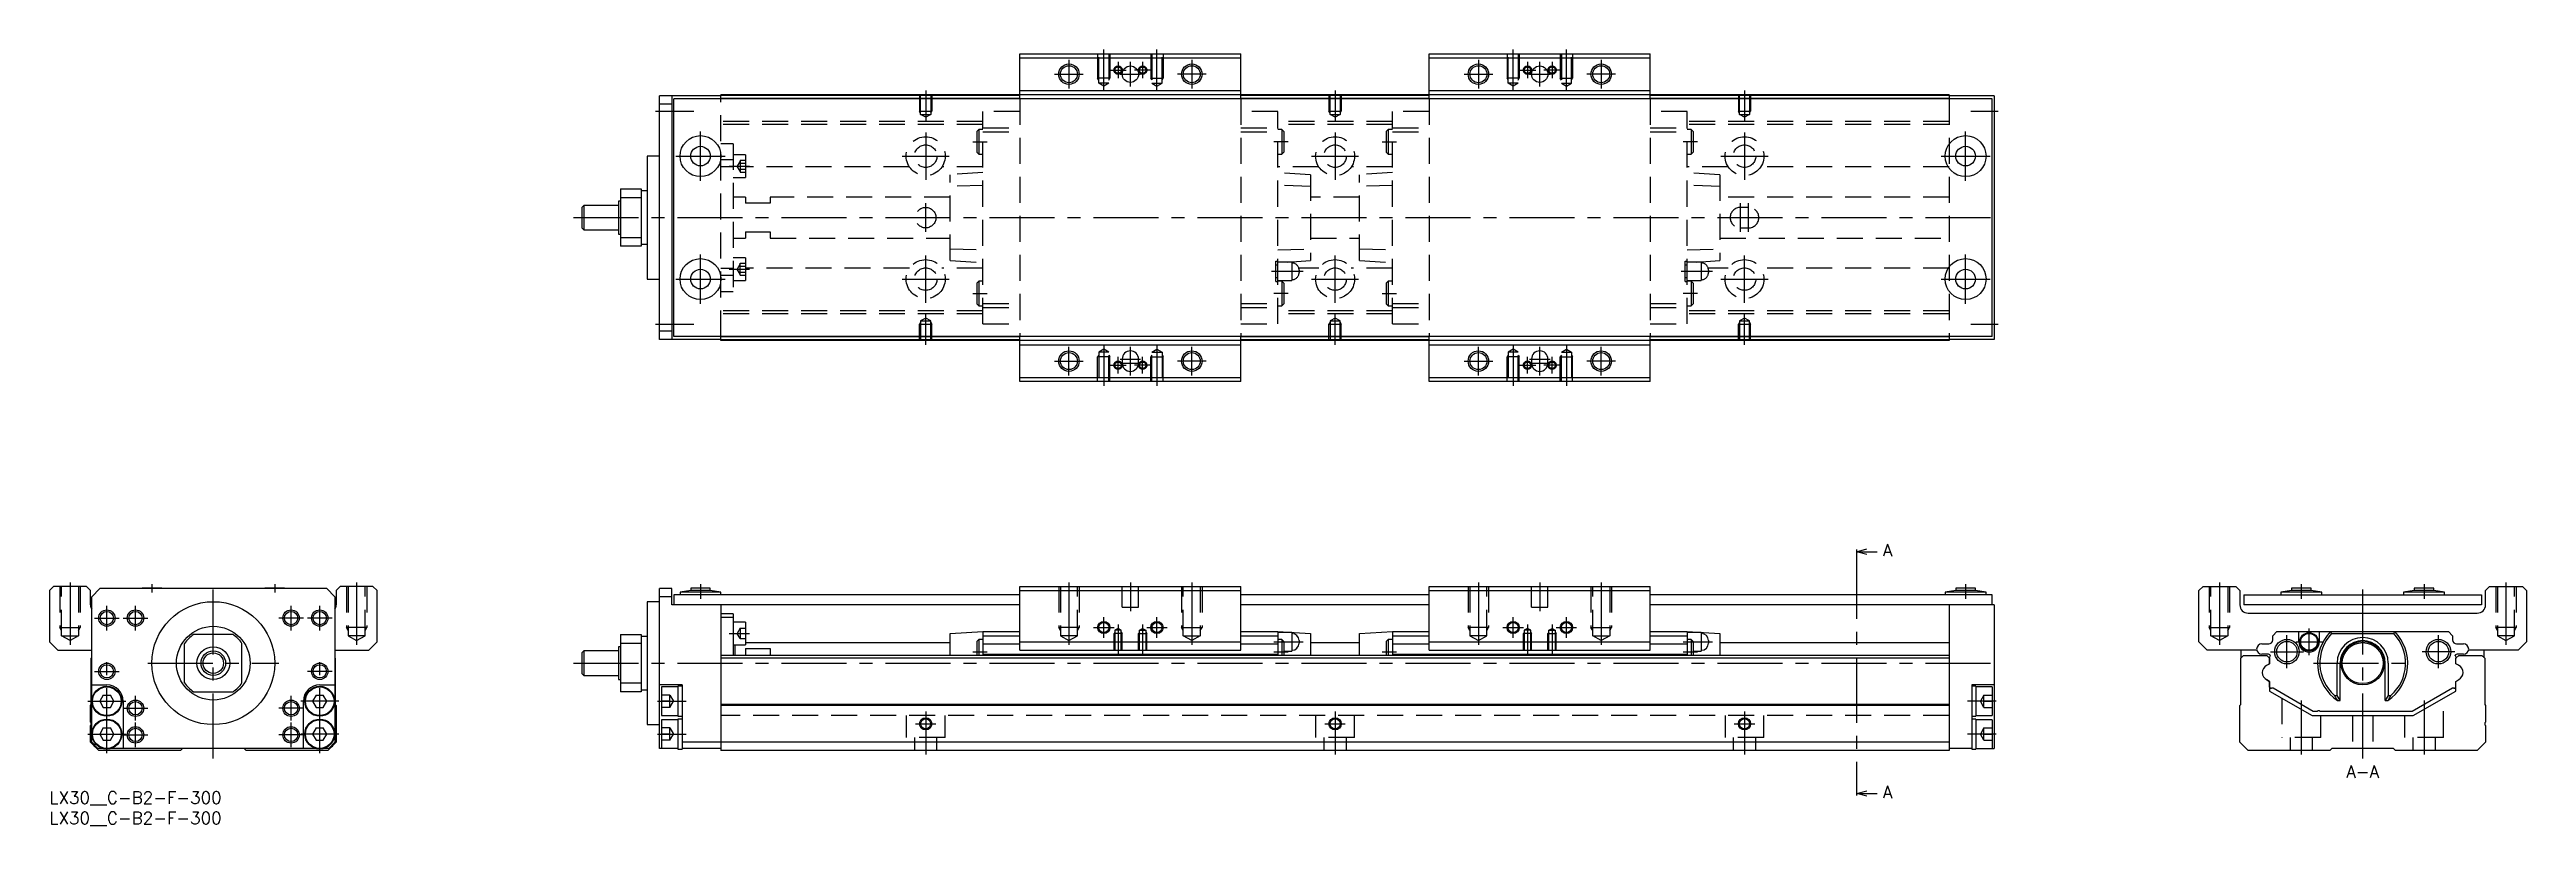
# Model space of a CAD drawing. Extents: x 0 to 605, y -8 to 181.
import ezdxf

# ---------------------------------------------------------------- set-up
doc = ezdxf.new("R2010")
doc.units = 0
doc.header["$LTSCALE"] = 0.5
doc.linetypes.add('CENTER', pattern=[50.8, 31.75, -6.35, 6.35, -6.35])
doc.linetypes.add('DASHED', pattern=[19.05, 12.7, -6.35])
for name, color, linetype in [('MSM_CENTER', 1, 'CENTER'), ('MSM_CONTINUOUS', 7, 'CONTINUOUS'), ('MSM_DASHED', 4, 'DASHED'), ('MSM_NARROW', 5, 'CONTINUOUS'), ('MSM_PART_NUMBER', 7, 'CONTINUOUS')]:
    doc.layers.add(name, color=color, linetype=linetype)
doc.styles.get("Standard").update_dxf_attribs({"font": 'txt.shx', "height": 3, "bigfont": 'bigfont.shx'})

# ---------------------------------------------------------------- blocks, each defined once
blk = doc.blocks.new('*U2')
at = {"layer": 'MSM_PART_NUMBER'}
blk.add_text('LX30__C-B2-F-300', height=3, dxfattribs=at).set_placement((0, -3))
blk = doc.blocks.new('*U3')
at = {"layer": 'MSM_PART_NUMBER'}
blk.add_text('LX30__C-B2-F-300', height=3, dxfattribs=at).set_placement((0, -8))

msp = doc.modelspace()

# ---------------------------------------------------------------- linework, layer by layer
at = {"layer": 'MSM_CENTER'}
for p, q in [((249, 178.5), (249, 171.5)), ((257.5, 171.09), (257.5, 181)), ((259, 176), (263, 176)), ((261, 178), (261, 174)), ((264, 172), (264, 178)), ((269, 176), (265, 176)), ((267, 178), (267, 174)), ((270.5, 171.09), (270.5, 181)), ((279, 178.5), (279, 171.5)), ((349, 178.5), (349, 171.5)), ((357.5, 171.09), (357.5, 181)), ((359, 176), (363, 176)), ((361, 178), (361, 174)), ((364, 172), (364, 178)), ((369, 176), (365, 176)), ((367, 178), (367, 174)), ((370.5, 171.09), (370.5, 181)), ((379, 178.5), (379, 171.5)), ((214, 171), (214, 163.49)), ((245.5, 175), (252.5, 175)), ((261.5, 175), (266.5, 175)), ((282.5, 175), (275.5, 175)), ((314, 171), (314, 163.49)), ((345.5, 175), (352.5, 175)), ((361.5, 175), (366.5, 175)), ((382.5, 175), (375.5, 175)), ((414, 171), (414, 163.49)), ((148, 166), (157.4, 166)), ((469.25, 166), (476, 166)), ((159, 149), (159, 161)), ((214, 160.75), (214, 149.25)), ((225.5, 158.5), (229, 158.5)), ((302.5, 158.5), (299, 158.5)), ((314, 160.75), (314, 149.25)), ((325.5, 158.5), (329, 158.5)), ((402.5, 158.5), (399, 158.5)), ((414, 160.75), (414, 149.25)), ((468, 149), (468, 161)), ((153, 155), (165, 155)), ((166, 152.55), (171, 152.55)), ((208.25, 155), (219.75, 155)), ((308.25, 155), (319.75, 155)), ((408.25, 155), (419.75, 155)), ((462, 155), (474, 155)), ((128, 140), (477, 140)), ((214, 136.5), (214, 143.5)), ((413, 136.5), (413, 143.5)), ((415, 136.5), (415, 143.5)), ((159, 119), (159, 131)), ((166, 127.44), (171, 127.44)), ((214, 119.25), (214, 130.75)), ((314, 119.25), (314, 130.75)), ((414, 119.25), (414, 130.75)), ((468, 119), (468, 131)), ((153, 125), (165, 125)), ((208.25, 125), (219.75, 125)), ((225.5, 121.5), (229, 121.5)), ((298.5, 126.9), (306.2, 126.9)), ((302.5, 121.5), (299, 121.5)), ((308.25, 125), (319.75, 125)), ((325.5, 121.5), (329, 121.5)), ((398.5, 126.9), (406.2, 126.9)), ((402.5, 121.5), (399, 121.5)), ((408.25, 125), (419.75, 125)), ((462, 125), (474, 125)), ((214, 109), (214, 116.51)), ((314, 109), (314, 116.51)), ((414, 109), (414, 116.51)), ((148, 114), (157.4, 114)), ((257.5, 108.91), (257.5, 99)), ((270.5, 108.91), (270.5, 99)), ((357.5, 108.91), (357.5, 99)), ((370.5, 108.91), (370.5, 99)), ((469.25, 114), (476, 114)), ((245.5, 105), (252.5, 105)), ((249, 101.5), (249, 108.5)), ((259, 104), (263, 104)), ((261, 102), (261, 106)), ((261.5, 105.5), (266.5, 105.5)), ((261.5, 104.5), (266.5, 104.5)), ((264, 101.5), (264, 108.5)), ((269, 104), (265, 104)), ((267, 102), (267, 106)), ((282.5, 105), (275.5, 105)), ((279, 101.5), (279, 108.5)), ((345.5, 105), (352.5, 105)), ((349, 101.5), (349, 108.5)), ((359, 104), (363, 104)), ((361, 102), (361, 106)), ((361.5, 105.5), (366.5, 105.5)), ((361.5, 104.5), (366.5, 104.5)), ((364, 101.5), (364, 108.5)), ((369, 104), (365, 104)), ((367, 102), (367, 106)), ((382.5, 105), (375.5, 105)), ((379, 101.5), (379, 108.5)), ((441.37, 58), (441.37, 0)), ((5, 51), (5, 35.81)), ((25, 50.6), (25, 48.5)), ((40, 8), (40, 51.5)), ((55, 50.6), (55, 48.5)), ((75, 51), (75, 35.81)), ((159, 50.6), (159, 47)), ((249, 51), (249, 35.81)), ((264, 51), (264, 44)), ((279, 51), (279, 35.81)), ((349, 51), (349, 35.81)), ((364, 51), (364, 44)), ((379, 51), (379, 35.81)), ((468, 50.6), (468, 47)), ((530, 51), (530, 35.81)), ((550, 50.6), (550, 47)), ((565, 8), (565, 51.5)), ((580, 50.6), (580, 47)), ((600, 51), (600, 35.81)), ((14, 39.3), (14, 45.3)), ((21, 39.3), (21, 45.3)), ((59, 39.3), (59, 45.3)), ((66, 39.3), (66, 45.3)), ((257.5, 37.5), (257.5, 42.5)), ((270.5, 37.5), (270.5, 42.5)), ((357.5, 37.5), (357.5, 42.5)), ((370.5, 37.5), (370.5, 42.5)), ((11, 42.3), (17, 42.3)), ((18, 42.3), (24, 42.3)), ((62, 42.3), (56, 42.3)), ((69, 42.3), (63, 42.3)), ((166, 38.55), (171, 38.55)), ((255, 40), (260, 40)), ((261, 40.76), (261, 33.5)), ((267, 40.76), (267, 33.5)), ((268, 40), (273, 40)), ((299, 36.5), (306.2, 36.5)), ((355, 40), (360, 40)), ((361, 40.76), (361, 33.5)), ((367, 40.76), (367, 33.5)), ((368, 40), (373, 40)), ((399, 36.5), (406.2, 36.5)), ((546.5, 30.1), (546.5, 38.1)), ((548.65, 36.5), (555.15, 36.5)), ((551.9, 33.25), (551.9, 39.75)), ((583.5, 30.1), (583.5, 38.1)), ((14, 9.35), (14, 32.3)), ((24, 31.3), (56, 31.3)), ((66, 9.35), (66, 32.3)), ((128, 31.3), (477, 31.3)), ((225.5, 34.1), (229, 34.1)), ((299, 34.1), (302.5, 34.1)), ((325.5, 34.1), (329, 34.1)), ((399, 34.1), (402.5, 34.1)), ((542.5, 34.1), (550.5, 34.1)), ((553, 31.3), (577, 31.3)), ((587.5, 34.1), (579.5, 34.1)), ((11, 29.3), (17, 29.3)), ((69, 29.3), (63, 29.3)), ((9.35, 22), (18.65, 22)), ((18, 20.3), (24, 20.3)), ((21, 17.3), (21, 23.3)), ((62, 20.3), (56, 20.3)), ((59, 17.3), (59, 23.3)), ((70.65, 22), (61.35, 22)), ((148.5, 22), (155.5, 22)), ((214, 19.5), (214, 9)), ((314, 19.5), (314, 9)), ((414, 19.5), (414, 9)), ((475.5, 22), (468.5, 22)), ((550, 22.18), (550, 9)), ((580, 22.18), (580, 9)), ((9.35, 14), (18.65, 14)), ((18, 13.8), (24, 13.8)), ((21, 10.8), (21, 16.8)), ((62, 13.8), (56, 13.8)), ((59, 10.8), (59, 16.8)), ((70.65, 14), (61.35, 14)), ((148.5, 14), (155.5, 14)), ((211.5, 16.5), (216.5, 16.5)), ((311.5, 16.5), (316.5, 16.5)), ((411.5, 16.5), (416.5, 16.5)), ((475.5, 14), (468.5, 14))]:
    msp.add_line(p, q, dxfattribs=at)
at = {"layer": 'MSM_CONTINUOUS'}
for p, q in [((237, 180), (291, 180)), ((237, 169), (237, 180)), ((237, 179), (291, 179)), ((291, 169), (291, 180)), ((337, 180), (391, 180)), ((337, 169), (337, 180)), ((337, 179), (391, 179)), ((391, 169), (391, 180)), ((164, 169.7), (149, 169.7)), ((149, 110.3), (149, 169.7)), ((152, 169.7), (152, 110.3)), ((164, 169), (164, 170)), ((464, 170), (164, 170)), ((237, 169.8), (164, 169.8)), ((237, 171), (291, 171)), ((337, 169.8), (291, 169.8)), ((337, 171), (391, 171)), ((464, 169.8), (391, 169.8)), ((464, 170), (464, 169)), ((475, 169.7), (464, 169.7)), ((475, 169.7), (475, 110.3)), ((152, 167.7), (149, 167.7)), ((152.5, 111), (152.5, 169)), ((474.5, 169), (152.5, 169)), ((237, 169.1), (164, 169.1)), ((337, 169.1), (291, 169.1)), ((464, 169.1), (391, 169.1)), ((474.5, 111), (474.5, 169)), ((146, 155), (146, 125)), ((149, 155), (146, 155)), ((139.5, 147), (144.5, 147)), ((139.5, 147), (139.5, 133)), ((144.5, 147), (144.5, 133)), ((146, 146.5), (144.5, 146.5)), ((130.5, 143), (130, 142.5)), ((130, 142.5), (130, 137.5)), ((130.5, 143), (130.5, 137)), ((139, 143), (130.5, 143)), ((139, 144), (139, 136)), ((139.5, 144), (139, 144)), ((144.5, 144.82), (139.5, 144.82)), ((130, 137.5), (130.5, 137)), ((130.5, 137), (139, 137)), ((139, 136), (139.5, 136)), ((139.5, 135.18), (144.5, 135.18)), ((144.5, 133.5), (146, 133.5)), ((144.5, 133), (139.5, 133)), ((146, 125), (149, 125)), ((152, 112.3), (149, 112.3)), ((164, 110.3), (149, 110.3)), ((474.5, 111), (152.5, 111)), ((164, 110), (164, 111)), ((237, 110.9), (164, 110.9)), ((237, 110.2), (164, 110.2)), ((464, 110), (164, 110)), ((237, 100), (237, 111)), ((237, 109), (291, 109)), ((291, 100), (291, 111)), ((337, 110.9), (291, 110.9)), ((337, 110.2), (291, 110.2)), ((337, 100), (337, 111)), ((337, 109), (391, 109)), ((391, 100), (391, 111)), ((464, 110.9), (391, 110.9)), ((464, 110.2), (391, 110.2)), ((464, 111), (464, 110)), ((475, 110.3), (464, 110.3)), ((262, 105.5), (262, 104.5)), ((266, 104.5), (266, 105.5)), ((362, 105.5), (362, 104.5)), ((366, 104.5), (366, 105.5)), ((237, 101), (291, 101)), ((291, 100), (237, 100)), ((337, 101), (391, 101)), ((391, 100), (337, 100)), ((441.37, 58.5), (443.87, 59.17)), ((441.37, 59), (441.37, 58)), ((443.87, 57.83), (441.37, 58.5)), ((441.37, 58.5), (446.38, 58.5)), ((1, 50), (0, 49)), ((0, 49), (0, 36.5)), ((9, 50), (1, 50)), ((10, 49), (9, 50)), ((10, 45.5), (10, 49)), ((12.3, 49.5), (10.3, 47.5)), ((67.7, 49.5), (12.3, 49.5)), ((22.6, 49.6), (22.6, 49.5)), ((27.4, 49.6), (22.6, 49.6)), ((27.4, 49.5), (27.4, 49.6)), ((52.6, 49.6), (52.6, 49.5)), ((57.4, 49.6), (52.6, 49.6)), ((57.4, 49.5), (57.4, 49.6)), ((69.7, 47.5), (67.7, 49.5)), ((71, 50), (70, 49)), ((70, 49), (70, 45.5)), ((79, 50), (71, 50)), ((80, 49), (79, 50)), ((80, 36.5), (80, 49)), ((149, 10.5), (149, 49.5)), ((152, 49.5), (149, 49.5)), ((152, 45.5), (152, 49.5)), ((156.6, 49), (154, 48.6)), ((154, 48.6), (154, 48)), ((164, 48.6), (154, 48.6)), ((156.6, 49.6), (156.6, 49)), ((161.4, 49.6), (156.6, 49.6)), ((161.4, 49), (156.6, 49)), ((161.4, 49), (161.4, 49.6)), ((164, 48.6), (161.4, 49)), ((164, 48), (164, 48.6)), ((237, 34.5), (237, 50)), ((237, 50), (291, 50)), ((237, 49), (291, 49)), ((291, 34.5), (291, 50)), ((337, 34.5), (337, 50)), ((337, 50), (391, 50)), ((337, 49), (391, 49)), ((391, 34.5), (391, 50)), ((465.6, 49), (463, 48.6)), ((463, 48.6), (463, 48)), ((473, 48.6), (463, 48.6)), ((465.6, 49.6), (465.6, 49)), ((470.4, 49.6), (465.6, 49.6)), ((470.4, 49), (465.6, 49)), ((470.4, 49), (470.4, 49.6)), ((473, 48.6), (470.4, 49)), ((473, 48), (473, 48.6)), ((525, 49), (526, 50)), ((525, 36.5), (525, 49)), ((526, 50), (534, 50)), ((534, 50), (535, 49)), ((535, 49), (535, 45.5)), ((547.6, 49), (545, 48.6)), ((555, 48.6), (545, 48.6)), ((545, 48.6), (545, 48)), ((552.4, 49.6), (547.6, 49.6)), ((547.6, 49.6), (547.6, 49)), ((552.4, 49), (547.6, 49)), ((552.4, 49), (552.4, 49.6)), ((555, 48.6), (552.4, 49)), ((555, 48), (555, 48.6)), ((577.6, 49), (575, 48.6)), ((585, 48.6), (575, 48.6)), ((575, 48.6), (575, 48)), ((582.4, 49.6), (577.6, 49.6)), ((577.6, 49.6), (577.6, 49)), ((582.4, 49), (577.6, 49)), ((582.4, 49), (582.4, 49.6)), ((585, 48.6), (582.4, 49)), ((585, 48), (585, 48.6)), ((595, 49), (596, 50)), ((595, 45.5), (595, 49)), ((596, 50), (604, 50)), ((604, 50), (605, 49)), ((605, 49), (605, 36.5)), ((10.3, 12), (10.3, 47.5)), ((69.7, 47.5), (69.7, 12)), ((149, 46.3), (146, 46.3)), ((146, 46.3), (146, 16.3)), ((152, 47.5), (149, 47.5)), ((237, 45.5), (152, 45.5)), ((152.5, 48), (152.5, 45.5)), ((237, 48), (152.5, 48)), ((164, 45.5), (164, 10)), ((167, 43.3), (164, 43.3)), ((167, 42.45), (164, 42.45)), ((167, 43.3), (167, 33.2)), ((337, 48), (291, 48)), ((337, 45.5), (291, 45.5)), ((474.5, 48), (391, 48)), ((475, 45.5), (391, 45.5)), ((464, 45.5), (464, 10)), ((474.5, 45.5), (474.5, 48)), ((475, 45.5), (475, 10.5)), ((536, 48), (536, 45.5)), ((536, 48), (594, 48)), ((594, 45.5), (536, 45.5)), ((537, 43.5), (593, 43.5)), ((594, 48), (594, 45.5)), ((0, 36.5), (2, 34.5)), ((44.82, 38.3), (35.18, 38.3)), ((78, 34.5), (80, 36.5)), ((139.5, 38.3), (144.5, 38.3)), ((139.5, 38.3), (139.5, 24.3)), ((144.5, 38.3), (144.5, 24.3)), ((146, 37.8), (144.5, 37.8)), ((170, 41.3), (167, 41.3)), ((170, 41.3), (170, 35.8)), ((170, 36.3), (220, 36.3)), ((220, 38.5), (228, 39)), ((220, 33.2), (220, 38.5)), ((227, 37.1), (226.5, 36.6)), ((226.5, 36.6), (226.5, 33.2)), ((228, 37.1), (227, 37.1)), ((227, 37.1), (227, 33.2)), ((228, 39), (237, 39)), ((228, 39), (228, 33.2)), ((228, 38), (237, 38)), ((237, 36.5), (291, 36.5)), ((291, 39), (300, 39)), ((291, 38), (300, 38)), ((300, 39), (308, 38.5)), ((300, 39), (300, 33.2)), ((303.45, 38.75), (300, 38.75)), ((301, 37.1), (300, 37.1)), ((301.5, 36.6), (301, 37.1)), ((301, 37.1), (301, 33.2)), ((301.5, 36.6), (301.5, 33.2)), ((303.45, 38.75), (303.45, 34.25)), ((305.2, 36.8), (305.2, 36.2)), ((308, 38.5), (308, 33.2)), ((308, 36.3), (320, 36.3)), ((320, 38.5), (328, 39)), ((320, 33.2), (320, 38.5)), ((327, 37.1), (326.5, 36.6)), ((326.5, 36.6), (326.5, 33.2)), ((328, 37.1), (327, 37.1)), ((327, 37.1), (327, 33.2)), ((328, 39), (337, 39)), ((328, 39), (328, 33.2)), ((328, 38), (337, 38)), ((337, 36.5), (391, 36.5)), ((391, 39), (400, 39)), ((391, 38), (400, 38)), ((400, 39), (408, 38.5)), ((400, 39), (400, 33.2)), ((403.45, 38.75), (400, 38.75)), ((401, 37.1), (400, 37.1)), ((401.5, 36.6), (401, 37.1)), ((401, 37.1), (401, 33.2)), ((401.5, 36.6), (401.5, 33.2)), ((403.45, 38.75), (403.45, 34.25)), ((405.2, 36.8), (405.2, 36.2)), ((408, 38.5), (408, 33.2)), ((408, 36.3), (464, 36.3)), ((527, 34.5), (525, 36.5)), ((543.05, 38), (544.05, 39)), ((543.05, 37), (543.05, 38)), ((544.05, 39), (585.95, 39)), ((549.4, 36.5), (549.4, 39)), ((554.4, 39), (554.4, 36.5)), ((557.14, 39), (557.4, 38.5)), ((557.4, 38.5), (572.6, 38.5)), ((572.6, 38.5), (572.86, 39)), ((585.95, 39), (586.95, 38)), ((586.95, 38), (586.95, 37)), ((605, 36.5), (603, 34.5)), ((2, 34.5), (10.3, 34.5)), ((10.2, 32.5), (10.3, 32.6)), ((10.2, 21.2), (10.2, 32.5)), ((33, 26.48), (33, 36.12)), ((47, 26.48), (47, 36.12)), ((69.7, 34.5), (78, 34.5)), ((69.7, 32.6), (69.8, 32.5)), ((69.8, 32.5), (69.8, 21.2)), ((130.5, 34.3), (130, 33.8)), ((130, 33.8), (130, 28.8)), ((139, 34.3), (130.5, 34.3)), ((130.5, 34.3), (130.5, 28.3)), ((139.5, 35.3), (139, 35.3)), ((139, 35.3), (139, 27.3)), ((144.5, 36.12), (139.5, 36.12)), ((464, 33.2), (164, 33.2)), ((464, 32.5), (164, 32.5)), ((167, 35.8), (170, 35.8)), ((167.5, 33.2), (167.5, 35.8)), ((170, 34.87), (176, 34.87)), ((170, 34.87), (170, 33.2)), ((176, 34.87), (176, 33.2)), ((228, 36), (237, 36)), ((228, 33.5), (300, 33.5)), ((237, 34.5), (291, 34.5)), ((291, 36), (300, 36)), ((301.5, 34.25), (303.45, 34.25)), ((328, 36), (337, 36)), ((328, 33.5), (400, 33.5)), ((337, 34.5), (391, 34.5)), ((391, 36), (400, 36)), ((401.5, 34.25), (403.45, 34.25)), ((539.13, 34.5), (527, 34.5)), ((535.2, 32.5), (535.9, 33.2)), ((535.2, 21.2), (535.2, 32.5)), ((535.3, 32.6), (535.3, 34.5)), ((535.9, 33.2), (541.55, 33.2)), ((540.35, 36), (542.05, 36)), ((541.75, 33.5), (540.35, 33.5)), ((542.25, 31.15), (541.5, 30.72)), ((541.55, 33.2), (542.25, 32.5)), ((541.6, 30.78), (542.25, 31.15)), ((542.2, 32.55), (542.2, 32.7)), ((542.25, 32.5), (542.2, 32.55)), ((542.25, 31.15), (542.25, 32.5)), ((542.25, 32.5), (542.25, 31.15)), ((558.74, 23.45), (558.74, 31.3)), ((559.5, 22.2), (559.5, 31.3)), ((570.5, 22.2), (570.5, 31.3)), ((571.26, 31.3), (571.26, 23.45)), ((587.75, 32.5), (588.45, 33.2)), ((587.75, 31.15), (587.75, 32.5)), ((588.4, 30.78), (587.75, 31.15)), ((587.8, 32.7), (587.8, 32.55)), ((587.95, 36), (589.65, 36)), ((589.65, 33.5), (588.25, 33.5)), ((588.4, 30.78), (588.49, 30.73)), ((588.45, 33.2), (594.1, 33.2)), ((603, 34.5), (590.87, 34.5)), ((594.1, 33.2), (594.8, 32.5)), ((594.7, 32.6), (594.7, 34.5)), ((594.8, 32.5), (594.8, 21.2)), ((10.3, 26), (14, 26)), ((35.18, 24.3), (44.82, 24.3)), ((66, 26), (69.7, 26)), ((130, 28.8), (130.5, 28.3)), ((130.5, 28.3), (139, 28.3)), ((139, 27.3), (139.5, 27.3)), ((139.5, 26.48), (144.5, 26.48)), ((144.5, 24.3), (139.5, 24.3)), ((144.5, 24.8), (146, 24.8)), ((154.5, 26), (149, 26)), ((153.5, 25.5), (149.5, 25.5)), ((149.5, 25.5), (149.5, 18.5)), ((154.5, 25.65), (153.5, 25.65)), ((153.5, 25.65), (153.5, 18.35)), ((154.5, 26), (154.5, 10.35)), ((475, 26), (469.5, 26)), ((469.5, 26), (469.5, 10.35)), ((470.5, 25.65), (469.5, 25.65)), ((470.5, 25.65), (470.5, 18.35)), ((474.5, 25.5), (470.5, 25.5)), ((474.5, 25.5), (474.5, 18.5)), ((542.25, 26.85), (541.5, 27.28)), ((541.6, 27.22), (542.25, 26.85)), ((542.25, 25.45), (542.25, 26.85)), ((542.25, 26.85), (542.25, 24.5)), ((542.25, 24.5), (552.64, 18.5)), ((543.1, 25.16), (542.7, 25.16)), ((552.91, 19.5), (543.1, 25.16)), ((586.9, 25.16), (577.09, 19.5)), ((577.36, 18.5), (587.75, 24.5)), ((587.3, 25.16), (586.9, 25.16)), ((587.75, 26.85), (588.5, 27.28)), ((587.75, 24.5), (587.75, 26.85)), ((10, 21), (10.2, 21.2)), ((10, 16.9), (10, 21)), ((13.13, 23.5), (12.27, 22)), ((12.27, 22), (13.13, 20.5)), ((13.13, 23.5), (14.87, 23.5)), ((13.13, 20.5), (14.87, 20.5)), ((15.73, 22), (14.87, 23.5)), ((14.87, 20.5), (15.73, 22)), ((18, 22), (18, 10.5)), ((62, 10.5), (62, 22)), ((65.13, 23.5), (64.27, 22)), ((64.27, 22), (65.13, 20.5)), ((65.13, 23.5), (66.87, 23.5)), ((65.13, 20.5), (66.87, 20.5)), ((67.73, 22), (66.87, 23.5)), ((66.87, 20.5), (67.73, 22)), ((69.8, 21.2), (70, 21)), ((70, 21), (70, 12)), ((149.5, 18.5), (153.5, 18.5)), ((153.5, 18.35), (154.5, 18.35)), ((464, 21.2), (164, 21.2)), ((464, 21), (164, 21)), ((469.5, 18.35), (470.5, 18.35)), ((470.5, 18.5), (474.5, 18.5)), ((535, 21), (535.2, 21.2)), ((535, 12), (535, 21)), ((552.64, 18.5), (577.36, 18.5)), ((553.85, 19.5), (552.91, 19.5)), ((577.09, 19.5), (554.65, 19.5)), ((558.07, 23.45), (558.74, 23.45)), ((559.5, 22.2), (558.74, 23.45)), ((558.82, 22.2), (559.5, 22.2)), ((571.26, 23.45), (570.5, 22.2)), ((570.5, 22.2), (571.18, 22.2)), ((571.26, 23.45), (571.93, 23.45)), ((594.8, 21.2), (595, 21)), ((595, 21), (595, 16.9)), ((10, 12), (10, 16.1)), ((13.13, 15.5), (12.27, 14)), ((12.27, 14), (13.13, 12.5)), ((13.13, 15.5), (14.87, 15.5)), ((13.13, 12.5), (14.87, 12.5)), ((15.73, 14), (14.87, 15.5)), ((14.87, 12.5), (15.73, 14)), ((65.13, 15.5), (64.27, 14)), ((64.27, 14), (65.13, 12.5)), ((65.13, 15.5), (66.87, 15.5)), ((65.13, 12.5), (66.87, 12.5)), ((67.73, 14), (66.87, 15.5)), ((66.87, 12.5), (67.73, 14)), ((146, 16.3), (149, 16.3)), ((153.5, 17.5), (149.5, 17.5)), ((149.5, 17.5), (149.5, 10.5)), ((154.5, 17.65), (153.5, 17.65)), ((153.5, 17.65), (153.5, 10.35)), ((470.5, 17.65), (469.5, 17.65)), ((470.5, 17.65), (470.5, 10.35)), ((474.5, 17.5), (470.5, 17.5)), ((474.5, 17.5), (474.5, 10.5)), ((595, 16.1), (595, 12)), ((12, 10), (10, 12)), ((11.8, 10.5), (10.3, 12)), ((12.96, 10.5), (11.8, 10.5)), ((32, 10), (12, 10)), ((64.96, 10.5), (15.04, 10.5)), ((32.5, 10.5), (32, 10)), ((48, 10), (47.5, 10.5)), ((68, 10), (48, 10)), ((68.2, 10.5), (67.04, 10.5)), ((70, 12), (68, 10)), ((69.7, 12), (68.2, 10.5)), ((153.5, 10.5), (149, 10.5)), ((153.5, 10.35), (154.5, 10.35)), ((464, 12), (154.5, 12)), ((164, 10.5), (154.5, 10.5)), ((464, 10), (164, 10)), ((469.5, 10.5), (464, 10.5)), ((469.5, 10.35), (470.5, 10.35)), ((470.5, 10.5), (475, 10.5)), ((537, 10), (535, 12)), ((557, 10), (537, 10)), ((557.5, 10.5), (557, 10)), ((572.5, 10.5), (557.5, 10.5)), ((573, 10), (572.5, 10.5)), ((593, 10), (573, 10)), ((595, 12), (593, 10)), ((441.37, -0.5), (443.87, 0.17)), ((441.37, 0), (441.37, -1)), ((443.87, -1.17), (441.37, -0.5)), ((441.37, -0.5), (446.38, -0.5))]:
    msp.add_line(p, q, dxfattribs=at)
for centre, radius in [((249, 175), 2.07), ((264, 175), 2), ((279, 175), 2.07), ((349, 175), 2.07), ((364, 175), 2), ((379, 175), 2.07), ((159, 155), 5), ((159, 155), 2.4), ((468, 155), 5), ((468, 155), 2.4), ((159, 125), 5), ((159, 125), 2.4), ((468, 125), 5), ((468, 125), 2.4), ((249, 105), 2.07), ((279, 105), 2.07), ((349, 105), 2.07), ((379, 105), 2.07), ((14, 42.3), 1.62), ((21, 42.3), 1.62), ((40, 31.3), 15), ((59, 42.3), 1.62), ((66, 42.3), 1.62), ((40, 31.3), 9), ((257.5, 40), 1.23), ((270.5, 40), 1.23), ((357.5, 40), 1.23), ((370.5, 40), 1.23), ((546.5, 34.1), 3), ((546.5, 34.1), 2.5), ((551.9, 36.5), 2.25), ((551.9, 36.5), 2.05), ((565, 31.3), 5.3), ((565, 31.3), 5), ((583.5, 34.1), 3), ((583.5, 34.1), 2.5), ((14, 29.3), 1.62), ((40, 31.3), 4), ((40, 31.3), 3), ((40, 31.3), 2.5), ((66, 29.3), 1.62), ((14, 22), 3.65), ((14, 22), 3.5), ((66, 22), 3.65), ((66, 22), 3.5), ((21, 20.3), 1.62), ((59, 20.3), 1.62), ((14, 14), 3.65), ((14, 14), 3.5), ((21, 13.8), 1.62), ((59, 13.8), 1.62), ((66, 14), 3.65), ((66, 14), 3.5), ((214, 16.5), 1.23), ((314, 16.5), 1.23), ((414, 16.5), 1.23)]:
    msp.add_circle(centre, radius, dxfattribs=at)
for centre, radius, start, end in [((264, 105.5), 2, 0, 180), ((264, 104.5), 2, 180, 0), ((364, 105.5), 2, 0, 180), ((364, 104.5), 2, 180, 0), ((12, 45.5), 2, 180, 211.78833), ((68, 45.5), 2, 328.21167, 0), ((537, 45.5), 2, 180, 270), ((593, 45.5), 2, 270, 0), ((40, 31.3), 8.5, 124.56032, 145.43968), ((40, 31.3), 8.5, 34.56032, 55.43968), ((303.45, 36.8), 1.75, 0, 90), ((403.45, 36.8), 1.75, 0, 90), ((542.05, 37), 1, 270, 0), ((551.9, 36.5), 2.5, 180, 0), ((565, 31.3), 11, 135.573, 235.81959), ((565, 31.3), 10.47, 136.57129, 228.55525), ((565, 31.3), 6.26, 0, 180), ((565, 31.3), 5.5, 0, 180), ((565, 31.3), 11, 304.18041, 44.427), ((565, 31.3), 10.47, 311.44475, 43.42871), ((587.95, 37), 1, 180, 270), ((303.45, 36.2), 1.75, 270, 0), ((403.45, 36.2), 1.75, 270, 0), ((540.35, 34.75), 1.25, 90, 270), ((542.65, 28.85), 2.2, 121.45533, 176.01903), ((542.65, 28.85), 2.2, 121.38869, 134.53306), ((541.75, 32.5), 1, 41.23398, 90), ((542.7, 32.7), 0.5, 113.32535, 180), ((588.25, 32.5), 1, 90, 138.76602), ((587.3, 32.7), 0.5, 0, 66.67465), ((587.35, 28.85), 2.2, 3.98097, 61.45517), ((589.65, 34.75), 1.25, 270, 90), ((14, 22), 4, 0, 90), ((40, 31.3), 8.5, 214.56032, 235.43968), ((40, 31.3), 8.5, 304.56032, 325.43968), ((66, 22), 4, 90, 180), ((542.65, 29.15), 2.2, 183.98097, 241.45517), ((542.7, 25.66), 0.5, 205.84193, 270), ((587.3, 25.66), 0.5, 270, 334.15807), ((587.35, 29.15), 2.2, 301.45533, 356.01903), ((554.25, 19.2), 0.5, 36.8699, 143.1301), ((566.51, 27.65), 9.43, 206.44562, 215.3272), ((564, 27.35), 8.84, 324.37545, 333.85173), ((9.7, 16.5), 0.5, 306.8699, 53.1301), ((595.3, 16.5), 0.5, 126.8699, 233.1301), ((12.3, 12.5), 2, 216.8699, 233.1301), ((67.7, 12.5), 2, 306.8699, 323.1301)]:
    msp.add_arc(centre, radius, start, end, dxfattribs=at)
at = {"layer": 'MSM_DASHED'}
for p, q in [((256, 180), (256, 174)), ((256.27, 172.8), (256.27, 180)), ((258.73, 180), (258.73, 172.8)), ((259, 180), (259, 174)), ((269, 180), (269, 174)), ((269.27, 180), (269.27, 172.8)), ((271.73, 172.8), (271.73, 180)), ((272, 180), (272, 174)), ((356, 180), (356, 174)), ((356.27, 172.8), (356.27, 180)), ((358.73, 180), (358.73, 172.8)), ((359, 180), (359, 174)), ((369, 180), (369, 174)), ((369.27, 180), (369.27, 172.8)), ((371.73, 172.8), (371.73, 180)), ((372, 180), (372, 174)), ((212.5, 170), (212.5, 166)), ((212.77, 165.2), (212.77, 170)), ((215.23, 170), (215.23, 165.2)), ((215.5, 170), (215.5, 166)), ((259, 174), (256, 174)), ((256.27, 173.53), (256, 174)), ((258.73, 172.8), (256.27, 172.8)), ((257.5, 172.09), (256.27, 172.8)), ((258.73, 172.8), (257.5, 172.09)), ((258.73, 173.53), (259, 174)), ((269, 174), (272, 174)), ((269.27, 173.53), (269, 174)), ((269.27, 172.8), (271.73, 172.8)), ((269.27, 172.8), (270.5, 172.09)), ((270.5, 172.09), (271.73, 172.8)), ((271.73, 173.53), (272, 174)), ((312.5, 170), (312.5, 166)), ((312.77, 165.2), (312.77, 170)), ((315.23, 170), (315.23, 165.2)), ((315.5, 170), (315.5, 166)), ((359, 174), (356, 174)), ((356.27, 173.53), (356, 174)), ((358.73, 172.8), (356.27, 172.8)), ((357.5, 172.09), (356.27, 172.8)), ((358.73, 172.8), (357.5, 172.09)), ((358.73, 173.53), (359, 174)), ((369, 174), (372, 174)), ((369.27, 173.53), (369, 174)), ((369.27, 172.8), (371.73, 172.8)), ((369.27, 172.8), (370.5, 172.09)), ((370.5, 172.09), (371.73, 172.8)), ((371.73, 173.53), (372, 174)), ((412.5, 170), (412.5, 166)), ((412.77, 165.2), (412.77, 170)), ((415.23, 170), (415.23, 165.2)), ((415.5, 170), (415.5, 166)), ((164, 111), (164, 169)), ((228, 163.45), (164, 163.45)), ((212.77, 165.53), (212.5, 166)), ((212.5, 166), (215.5, 166)), ((212.77, 165.2), (215.23, 165.2)), ((214, 164.49), (212.77, 165.2)), ((215.23, 165.2), (214, 164.49)), ((215.23, 165.53), (215.5, 166)), ((237, 165.9), (228, 165.9)), ((228, 114.1), (228, 165.9)), ((237, 169), (237, 111)), ((291, 169), (291, 111)), ((300, 165.9), (291, 165.9)), ((300, 114.1), (300, 165.9)), ((328, 163.45), (300, 163.45)), ((312.77, 165.53), (312.5, 166)), ((312.5, 166), (315.5, 166)), ((312.77, 165.2), (315.23, 165.2)), ((314, 164.49), (312.77, 165.2)), ((315.23, 165.2), (314, 164.49)), ((315.23, 165.53), (315.5, 166)), ((337, 165.9), (328, 165.9)), ((328, 114.1), (328, 165.9)), ((337, 169), (337, 111)), ((391, 169), (391, 111)), ((400, 165.9), (391, 165.9)), ((400, 114.1), (400, 165.9)), ((464, 163.45), (400, 163.45)), ((412.77, 165.53), (412.5, 166)), ((412.5, 166), (415.5, 166)), ((412.77, 165.2), (415.23, 165.2)), ((414, 164.49), (412.77, 165.2)), ((415.23, 165.2), (414, 164.49)), ((415.23, 165.53), (415.5, 166)), ((464, 169), (464, 111)), ((228, 162.75), (164, 162.75)), ((167, 158), (164, 158)), ((167, 158), (167, 122)), ((227, 161.5), (226.5, 161)), ((226.5, 161), (226.5, 156)), ((227, 161.5), (227, 155.5)), ((228, 161.5), (227, 161.5)), ((228, 161.95), (237, 161.95)), ((228, 160.95), (237, 160.95)), ((291, 161.95), (300, 161.95)), ((291, 160.95), (300, 160.95)), ((328, 162.75), (300, 162.75)), ((301, 161.5), (300, 161.5)), ((301, 161.5), (301, 155.5)), ((301.5, 161), (301, 161.5)), ((301.5, 161), (301.5, 156)), ((327, 161.5), (326.5, 161)), ((326.5, 161), (326.5, 156)), ((327, 161.5), (327, 155.5)), ((328, 161.5), (327, 161.5)), ((328, 161.95), (337, 161.95)), ((328, 160.95), (337, 160.95)), ((391, 161.95), (400, 161.95)), ((391, 160.95), (400, 160.95)), ((464, 162.75), (400, 162.75)), ((401, 161.5), (400, 161.5)), ((401, 161.5), (401, 155.5)), ((401.5, 161), (401, 161.5)), ((401.5, 161), (401.5, 156)), ((167, 154.13), (164, 154.13)), ((167, 152.38), (164, 152.38)), ((170, 155.3), (167, 155.3)), ((168.7, 153.8), (167.98, 152.55)), ((168.7, 151.3), (167.98, 152.55)), ((168.7, 154), (170, 154)), ((168.7, 154), (168.7, 151.11)), ((168.7, 153.28), (170, 153.28)), ((168.7, 151.83), (170, 151.83)), ((170, 155.3), (170, 149.8)), ((210.05, 152.36), (170, 152.36)), ((228, 152.36), (217.95, 152.36)), ((226.5, 156), (227, 155.5)), ((227, 155.5), (228, 155.5)), ((300, 155.5), (301, 155.5)), ((310.05, 152.36), (300, 152.36)), ((301, 155.5), (301.5, 156)), ((328, 152.36), (317.95, 152.36)), ((326.5, 156), (327, 155.5)), ((327, 155.5), (328, 155.5)), ((400, 155.5), (401, 155.5)), ((410.05, 152.36), (400, 152.36)), ((401, 155.5), (401.5, 156)), ((464, 152.36), (417.95, 152.36)), ((167, 149.8), (170, 149.8)), ((168.7, 151.11), (170, 151.11)), ((228, 151), (220, 150.47)), ((220, 129.53), (220, 150.47)), ((228, 147.86), (220, 147.6)), ((308, 150.47), (300, 151)), ((308, 147.6), (300, 147.86)), ((308, 150.47), (308, 129.53)), ((328, 151), (320, 150.47)), ((320, 129.53), (320, 150.47)), ((328, 147.86), (320, 147.6)), ((408, 150.47), (400, 151)), ((408, 147.6), (400, 147.86)), ((408, 150.47), (408, 129.53)), ((170, 145), (167, 145)), ((170, 145), (170, 143.5)), ((176, 143.5), (170, 143.5)), ((176, 145), (176, 143.5)), ((220, 145), (176, 145)), ((320, 145), (308, 145)), ((464, 145), (408, 145)), ((415, 142.5), (413, 142.5)), ((167, 135), (170, 135)), ((170, 136.5), (176, 136.5)), ((170, 136.5), (170, 135)), ((176, 136.5), (176, 135)), ((176, 135), (220, 135)), ((308, 135), (320, 135)), ((408, 135), (464, 135)), ((413, 137.5), (415, 137.5)), ((167, 127.62), (164, 127.62)), ((170, 130.19), (167, 130.19)), ((168.7, 128.69), (167.98, 127.44)), ((168.7, 126.19), (167.98, 127.44)), ((168.7, 128.89), (170, 128.89)), ((168.7, 126), (168.7, 128.89)), ((168.7, 128.17), (170, 128.17)), ((170, 130.19), (170, 124.69)), ((210.05, 127.64), (170, 127.64)), ((228, 127.64), (217.95, 127.64)), ((220, 132.4), (228, 132.14)), ((220, 129.53), (228, 129)), ((299.5, 129.4), (300, 129.4)), ((299.5, 124.4), (299.5, 129.4)), ((300, 128.4), (299.5, 128.4)), ((300, 132.14), (308, 132.4)), ((303.45, 129.15), (300, 129.15)), ((302.26, 129.15), (308, 129.53)), ((303.45, 129.15), (303.45, 124.65)), ((310.05, 127.64), (305.14, 127.64)), ((305.2, 127.2), (305.2, 126.6)), ((328, 127.64), (317.95, 127.64)), ((320, 132.4), (328, 132.14)), ((320, 129.53), (328, 129)), ((399.5, 129.4), (400, 129.4)), ((399.5, 124.4), (399.5, 129.4)), ((400, 128.4), (399.5, 128.4)), ((400, 132.14), (408, 132.4)), ((403.45, 129.15), (400, 129.15)), ((402.26, 129.15), (408, 129.53)), ((403.45, 129.15), (403.45, 124.65)), ((410.05, 127.64), (405.14, 127.64)), ((405.2, 127.2), (405.2, 126.6)), ((464, 127.64), (417.95, 127.64)), ((167, 125.87), (164, 125.87)), ((164, 122), (167, 122)), ((167, 124.69), (170, 124.69)), ((168.7, 126.72), (170, 126.72)), ((168.7, 126), (170, 126)), ((227, 124.5), (226.5, 124)), ((226.5, 124), (226.5, 119)), ((228, 124.5), (227, 124.5)), ((227, 124.5), (227, 118.5)), ((299.5, 125.4), (300, 125.4)), ((299.5, 124.4), (300, 124.4)), ((300, 124.65), (303.45, 124.65)), ((301, 124.5), (300, 124.5)), ((301.5, 124), (301, 124.5)), ((301, 124.5), (301, 118.5)), ((301.5, 124), (301.5, 119)), ((327, 124.5), (326.5, 124)), ((326.5, 124), (326.5, 119)), ((328, 124.5), (327, 124.5)), ((327, 124.5), (327, 118.5)), ((399.5, 125.4), (400, 125.4)), ((399.5, 124.4), (400, 124.4)), ((400, 124.65), (403.45, 124.65)), ((401, 124.5), (400, 124.5)), ((401.5, 124), (401, 124.5)), ((401, 124.5), (401, 118.5)), ((401.5, 124), (401.5, 119)), ((228, 117.25), (164, 117.25)), ((228, 116.55), (164, 116.55)), ((214, 115.51), (212.77, 114.8)), ((215.23, 114.8), (214, 115.51)), ((226.5, 119), (227, 118.5)), ((227, 118.5), (228, 118.5)), ((228, 119.05), (237, 119.05)), ((228, 118.05), (237, 118.05)), ((291, 119.05), (300, 119.05)), ((291, 118.05), (300, 118.05)), ((300, 118.5), (301, 118.5)), ((328, 117.25), (300, 117.25)), ((328, 116.55), (300, 116.55)), ((301, 118.5), (301.5, 119)), ((314, 115.51), (312.77, 114.8)), ((315.23, 114.8), (314, 115.51)), ((326.5, 119), (327, 118.5)), ((327, 118.5), (328, 118.5)), ((328, 119.05), (337, 119.05)), ((328, 118.05), (337, 118.05)), ((391, 119.05), (400, 119.05)), ((391, 118.05), (400, 118.05)), ((400, 118.5), (401, 118.5)), ((464, 117.25), (400, 117.25)), ((464, 116.55), (400, 116.55)), ((401, 118.5), (401.5, 119)), ((414, 115.51), (412.77, 114.8)), ((415.23, 114.8), (414, 115.51)), ((212.77, 114.47), (212.5, 114)), ((212.5, 110), (212.5, 114)), ((212.5, 114), (215.5, 114)), ((212.77, 114.8), (212.77, 110)), ((212.77, 114.8), (215.23, 114.8)), ((215.23, 110), (215.23, 114.8)), ((215.23, 114.47), (215.5, 114)), ((215.5, 110), (215.5, 114)), ((228, 114.1), (237, 114.1)), ((291, 114.1), (300, 114.1)), ((312.77, 114.47), (312.5, 114)), ((312.5, 110), (312.5, 114)), ((312.5, 114), (315.5, 114)), ((312.77, 114.8), (312.77, 110)), ((312.77, 114.8), (315.23, 114.8)), ((315.23, 110), (315.23, 114.8)), ((315.23, 114.47), (315.5, 114)), ((315.5, 110), (315.5, 114)), ((328, 114.1), (337, 114.1)), ((391, 114.1), (400, 114.1)), ((412.77, 114.47), (412.5, 114)), ((412.5, 110), (412.5, 114)), ((412.5, 114), (415.5, 114)), ((412.77, 114.8), (412.77, 110)), ((412.77, 114.8), (415.23, 114.8)), ((415.23, 110), (415.23, 114.8)), ((415.23, 114.47), (415.5, 114)), ((415.5, 110), (415.5, 114)), ((256.27, 106.47), (256, 106)), ((259, 106), (256, 106)), ((256, 100), (256, 106)), ((257.5, 107.91), (256.27, 107.2)), ((256.27, 107.2), (256.27, 100)), ((258.73, 107.2), (256.27, 107.2)), ((258.73, 107.2), (257.5, 107.91)), ((258.73, 100), (258.73, 107.2)), ((258.73, 106.47), (259, 106)), ((259, 100), (259, 106)), ((269.27, 106.47), (269, 106)), ((269, 100), (269, 106)), ((269, 106), (272, 106)), ((269.27, 107.2), (270.5, 107.91)), ((269.27, 100), (269.27, 107.2)), ((269.27, 107.2), (271.73, 107.2)), ((270.5, 107.91), (271.73, 107.2)), ((271.73, 107.2), (271.73, 100)), ((271.73, 106.47), (272, 106)), ((272, 100), (272, 106)), ((356.27, 106.47), (356, 106)), ((359, 106), (356, 106)), ((356, 100), (356, 106)), ((357.5, 107.91), (356.27, 107.2)), ((356.27, 107.2), (356.27, 100)), ((358.73, 107.2), (356.27, 107.2)), ((358.73, 107.2), (357.5, 107.91)), ((358.73, 100), (358.73, 107.2)), ((358.73, 106.47), (359, 106)), ((359, 100), (359, 106)), ((369.27, 106.47), (369, 106)), ((369, 100), (369, 106)), ((369, 106), (372, 106)), ((369.27, 107.2), (370.5, 107.91)), ((369.27, 100), (369.27, 107.2)), ((369.27, 107.2), (371.73, 107.2)), ((370.5, 107.91), (371.73, 107.2)), ((371.73, 107.2), (371.73, 100)), ((371.73, 106.47), (372, 106)), ((372, 100), (372, 106)), ((2.5, 50), (2.5, 40)), ((2.93, 38), (2.93, 50)), ((7.07, 50), (7.07, 38)), ((7.5, 50), (7.5, 40)), ((72.5, 50), (72.5, 40)), ((72.93, 50), (72.93, 38)), ((77.07, 38), (77.07, 50)), ((77.5, 50), (77.5, 40)), ((246.5, 50), (246.5, 40)), ((246.93, 50), (246.93, 38)), ((251.07, 38), (251.07, 50)), ((251.5, 50), (251.5, 40)), ((262, 45), (262, 50)), ((266, 45), (266, 50)), ((276.5, 50), (276.5, 40)), ((276.93, 38), (276.93, 50)), ((281.07, 50), (281.07, 38)), ((281.5, 50), (281.5, 40)), ((346.5, 50), (346.5, 40)), ((346.93, 50), (346.93, 38)), ((351.07, 38), (351.07, 50)), ((351.5, 50), (351.5, 40)), ((362, 45), (362, 50)), ((366, 45), (366, 50)), ((376.5, 50), (376.5, 40)), ((376.93, 38), (376.93, 50)), ((381.07, 50), (381.07, 38)), ((381.5, 50), (381.5, 40)), ((527.5, 50), (527.5, 40)), ((527.93, 38), (527.93, 50)), ((532.07, 50), (532.07, 38)), ((532.5, 50), (532.5, 40)), ((597.5, 50), (597.5, 40)), ((597.93, 50), (597.93, 38)), ((602.07, 38), (602.07, 50)), ((602.5, 50), (602.5, 40)), ((262, 45), (266, 45)), ((362, 45), (366, 45)), ((2.5, 40), (7.5, 40)), ((2.93, 39.25), (2.5, 40)), ((5, 36.81), (2.93, 38)), ((2.93, 38), (7.07, 38)), ((7.07, 38), (5, 36.81)), ((7.07, 39.25), (7.5, 40)), ((77.5, 40), (72.5, 40)), ((72.93, 39.25), (72.5, 40)), ((72.93, 38), (75, 36.81)), ((77.07, 38), (72.93, 38)), ((75, 36.81), (77.07, 38)), ((77.07, 39.25), (77.5, 40)), ((168.7, 39.8), (167.98, 38.55)), ((168.7, 37.3), (167.98, 38.55)), ((168.7, 39.8), (170, 39.8)), ((168.7, 39.8), (168.7, 37.3)), ((168.7, 38.55), (170, 38.55)), ((168.7, 37.3), (170, 37.3)), ((251.5, 40), (246.5, 40)), ((246.93, 39.25), (246.5, 40)), ((251.07, 38), (246.93, 38)), ((246.93, 38), (249, 36.81)), ((249, 36.81), (251.07, 38)), ((251.07, 39.25), (251.5, 40)), ((260.22, 38.87), (260, 38.5)), ((262, 38.5), (260, 38.5)), ((260, 34.5), (260, 38.5)), ((261, 39.76), (260.22, 39.31)), ((261.78, 39.31), (260.22, 39.31)), ((260.22, 39.31), (260.22, 34.5)), ((261.78, 39.31), (261, 39.76)), ((261.78, 34.5), (261.78, 39.31)), ((261.78, 38.87), (262, 38.5)), ((262, 34.5), (262, 38.5)), ((266.22, 38.87), (266, 38.5)), ((266, 34.5), (266, 38.5)), ((266, 38.5), (268, 38.5)), ((266.22, 39.31), (267, 39.76)), ((266.22, 39.31), (267.78, 39.31)), ((266.22, 34.5), (266.22, 39.31)), ((267, 39.76), (267.78, 39.31)), ((267.78, 39.31), (267.78, 34.5)), ((267.78, 38.87), (268, 38.5)), ((268, 34.5), (268, 38.5)), ((276.5, 40), (281.5, 40)), ((276.93, 39.25), (276.5, 40)), ((276.93, 38), (281.07, 38)), ((279, 36.81), (276.93, 38)), ((281.07, 38), (279, 36.81)), ((281.07, 39.25), (281.5, 40)), ((351.5, 40), (346.5, 40)), ((346.93, 39.25), (346.5, 40)), ((351.07, 38), (346.93, 38)), ((346.93, 38), (349, 36.81)), ((349, 36.81), (351.07, 38)), ((351.07, 39.25), (351.5, 40)), ((360.22, 38.87), (360, 38.5)), ((362, 38.5), (360, 38.5)), ((360, 34.5), (360, 38.5)), ((361, 39.76), (360.22, 39.31)), ((361.78, 39.31), (360.22, 39.31)), ((360.22, 39.31), (360.22, 34.5)), ((361.78, 39.31), (361, 39.76)), ((361.78, 34.5), (361.78, 39.31)), ((361.78, 38.87), (362, 38.5)), ((362, 34.5), (362, 38.5)), ((366.22, 38.87), (366, 38.5)), ((366, 34.5), (366, 38.5)), ((366, 38.5), (368, 38.5)), ((366.22, 39.31), (367, 39.76)), ((366.22, 39.31), (367.78, 39.31)), ((366.22, 34.5), (366.22, 39.31)), ((367, 39.76), (367.78, 39.31)), ((367.78, 39.31), (367.78, 34.5)), ((367.78, 38.87), (368, 38.5)), ((368, 34.5), (368, 38.5)), ((376.5, 40), (381.5, 40)), ((376.93, 39.25), (376.5, 40)), ((376.93, 38), (381.07, 38)), ((379, 36.81), (376.93, 38)), ((381.07, 38), (379, 36.81)), ((381.07, 39.25), (381.5, 40)), ((527.5, 40), (532.5, 40)), ((527.93, 39.25), (527.5, 40)), ((530, 36.81), (527.93, 38)), ((527.93, 38), (532.07, 38)), ((532.07, 38), (530, 36.81)), ((532.07, 39.25), (532.5, 40)), ((602.5, 40), (597.5, 40)), ((597.93, 39.25), (597.5, 40)), ((597.93, 38), (600, 36.81)), ((602.07, 38), (597.93, 38)), ((600, 36.81), (602.07, 38)), ((602.07, 39.25), (602.5, 40)), ((151.5, 23.5), (149.5, 23.5)), ((151.5, 22), (149.5, 22)), ((151.5, 20.5), (149.5, 20.5)), ((151.5, 20.5), (151.5, 23.5)), ((151.5, 23.5), (152.37, 22)), ((151.5, 20.5), (152.37, 22)), ((464, 18.5), (164, 18.5)), ((209.25, 18.5), (209.25, 13.2)), ((218.75, 13.2), (218.75, 18.5)), ((309.25, 18.5), (309.25, 13.2)), ((318.75, 13.2), (318.75, 18.5)), ((409.25, 18.5), (409.25, 13.2)), ((418.75, 13.2), (418.75, 18.5)), ((472.5, 23.5), (471.63, 22)), ((472.5, 20.5), (471.63, 22)), ((472.5, 20.5), (472.5, 23.5)), ((472.5, 23.5), (474.5, 23.5)), ((472.5, 22), (474.5, 22)), ((472.5, 20.5), (474.5, 20.5)), ((545.25, 22.77), (545.25, 13.2)), ((554.75, 13.2), (554.75, 18.5)), ((562.5, 18.5), (562.5, 10.5)), ((567.5, 18.5), (567.5, 10.5)), ((575.25, 18.5), (575.25, 13.2)), ((584.75, 13.2), (584.75, 22.77)), ((151.5, 15.5), (149.5, 15.5)), ((151.5, 14), (149.5, 14)), ((151.5, 12.5), (149.5, 12.5)), ((151.5, 12.5), (151.5, 15.5)), ((151.5, 15.5), (152.37, 14)), ((151.5, 12.5), (152.37, 14)), ((218.75, 13.2), (209.25, 13.2)), ((211.25, 13.2), (211.25, 10)), ((216.75, 10), (216.75, 13.2)), ((318.75, 13.2), (309.25, 13.2)), ((311.25, 13.2), (311.25, 10)), ((316.75, 10), (316.75, 13.2)), ((418.75, 13.2), (409.25, 13.2)), ((411.25, 13.2), (411.25, 10)), ((416.75, 10), (416.75, 13.2)), ((472.5, 15.5), (471.63, 14)), ((472.5, 12.5), (471.63, 14)), ((472.5, 12.5), (472.5, 15.5)), ((472.5, 15.5), (474.5, 15.5)), ((472.5, 14), (474.5, 14)), ((472.5, 12.5), (474.5, 12.5)), ((554.75, 13.2), (545.25, 13.2)), ((547.25, 13.2), (547.25, 10)), ((552.75, 10), (552.75, 13.2)), ((584.75, 13.2), (575.25, 13.2)), ((577.25, 13.2), (577.25, 10)), ((582.75, 10), (582.75, 13.2))]:
    msp.add_line(p, q, dxfattribs=at)
for centre, radius in [((261, 176), 1), ((261, 176), 0.784), ((267, 176), 1), ((267, 176), 0.784), ((361, 176), 1), ((361, 176), 0.784), ((367, 176), 1), ((367, 176), 0.784), ((214, 155), 4.75), ((214, 155), 2.75), ((314, 155), 4.75), ((314, 155), 2.75), ((414, 155), 4.75), ((414, 155), 2.75), ((214, 140), 2.5), ((214, 125), 4.75), ((214, 125), 2.75), ((314, 125), 4.75), ((314, 125), 2.75), ((414, 125), 4.75), ((414, 125), 2.75), ((261, 104), 1), ((261, 104), 0.784), ((267, 104), 1), ((267, 104), 0.784), ((361, 104), 1), ((361, 104), 0.784), ((367, 104), 1), ((367, 104), 0.784)]:
    msp.add_circle(centre, radius, dxfattribs=at)
for centre, radius, start, end in [((413, 140), 2.5, 90, 270), ((415, 140), 2.5, 270, 90), ((303.45, 127.2), 1.75, 0, 90), ((403.45, 127.2), 1.75, 0, 90), ((303.45, 126.6), 1.75, 270, 0), ((403.45, 126.6), 1.75, 270, 0)]:
    msp.add_arc(centre, radius, start, end, dxfattribs=at)
at = {"layer": 'MSM_NARROW'}
for centre, radius in [((249, 175), 2.5), ((279, 175), 2.5), ((349, 175), 2.5), ((379, 175), 2.5), ((249, 105), 2.5), ((279, 105), 2.5), ((349, 105), 2.5), ((379, 105), 2.5), ((14, 42.3), 2), ((21, 42.3), 2), ((59, 42.3), 2), ((66, 42.3), 2), ((257.5, 40), 1.5), ((270.5, 40), 1.5), ((357.5, 40), 1.5), ((370.5, 40), 1.5), ((14, 29.3), 2), ((66, 29.3), 2), ((21, 20.3), 2), ((59, 20.3), 2), ((21, 13.8), 2), ((59, 13.8), 2), ((214, 16.5), 1.5), ((314, 16.5), 1.5), ((414, 16.5), 1.5)]:
    msp.add_circle(centre, radius, dxfattribs=at)

# ---------------------------------------------------------------- block references
at = {"layer": 'MSM_CONTINUOUS'}
for name in ['*U2', '*U3']:
    msp.add_blockref(name, (0, 0), dxfattribs=at)

# ---------------------------------------------------------------- texts
at = {"layer": 'MSM_PART_NUMBER'}
for s, p in [('A', (447.79, 57.37)), ('A-A', (561.01, 3.36)), ('A', (447.79, -1.63))]:
    msp.add_text(s, height=3, dxfattribs=at).set_placement(p)

doc.saveas('drawing.dxf')
